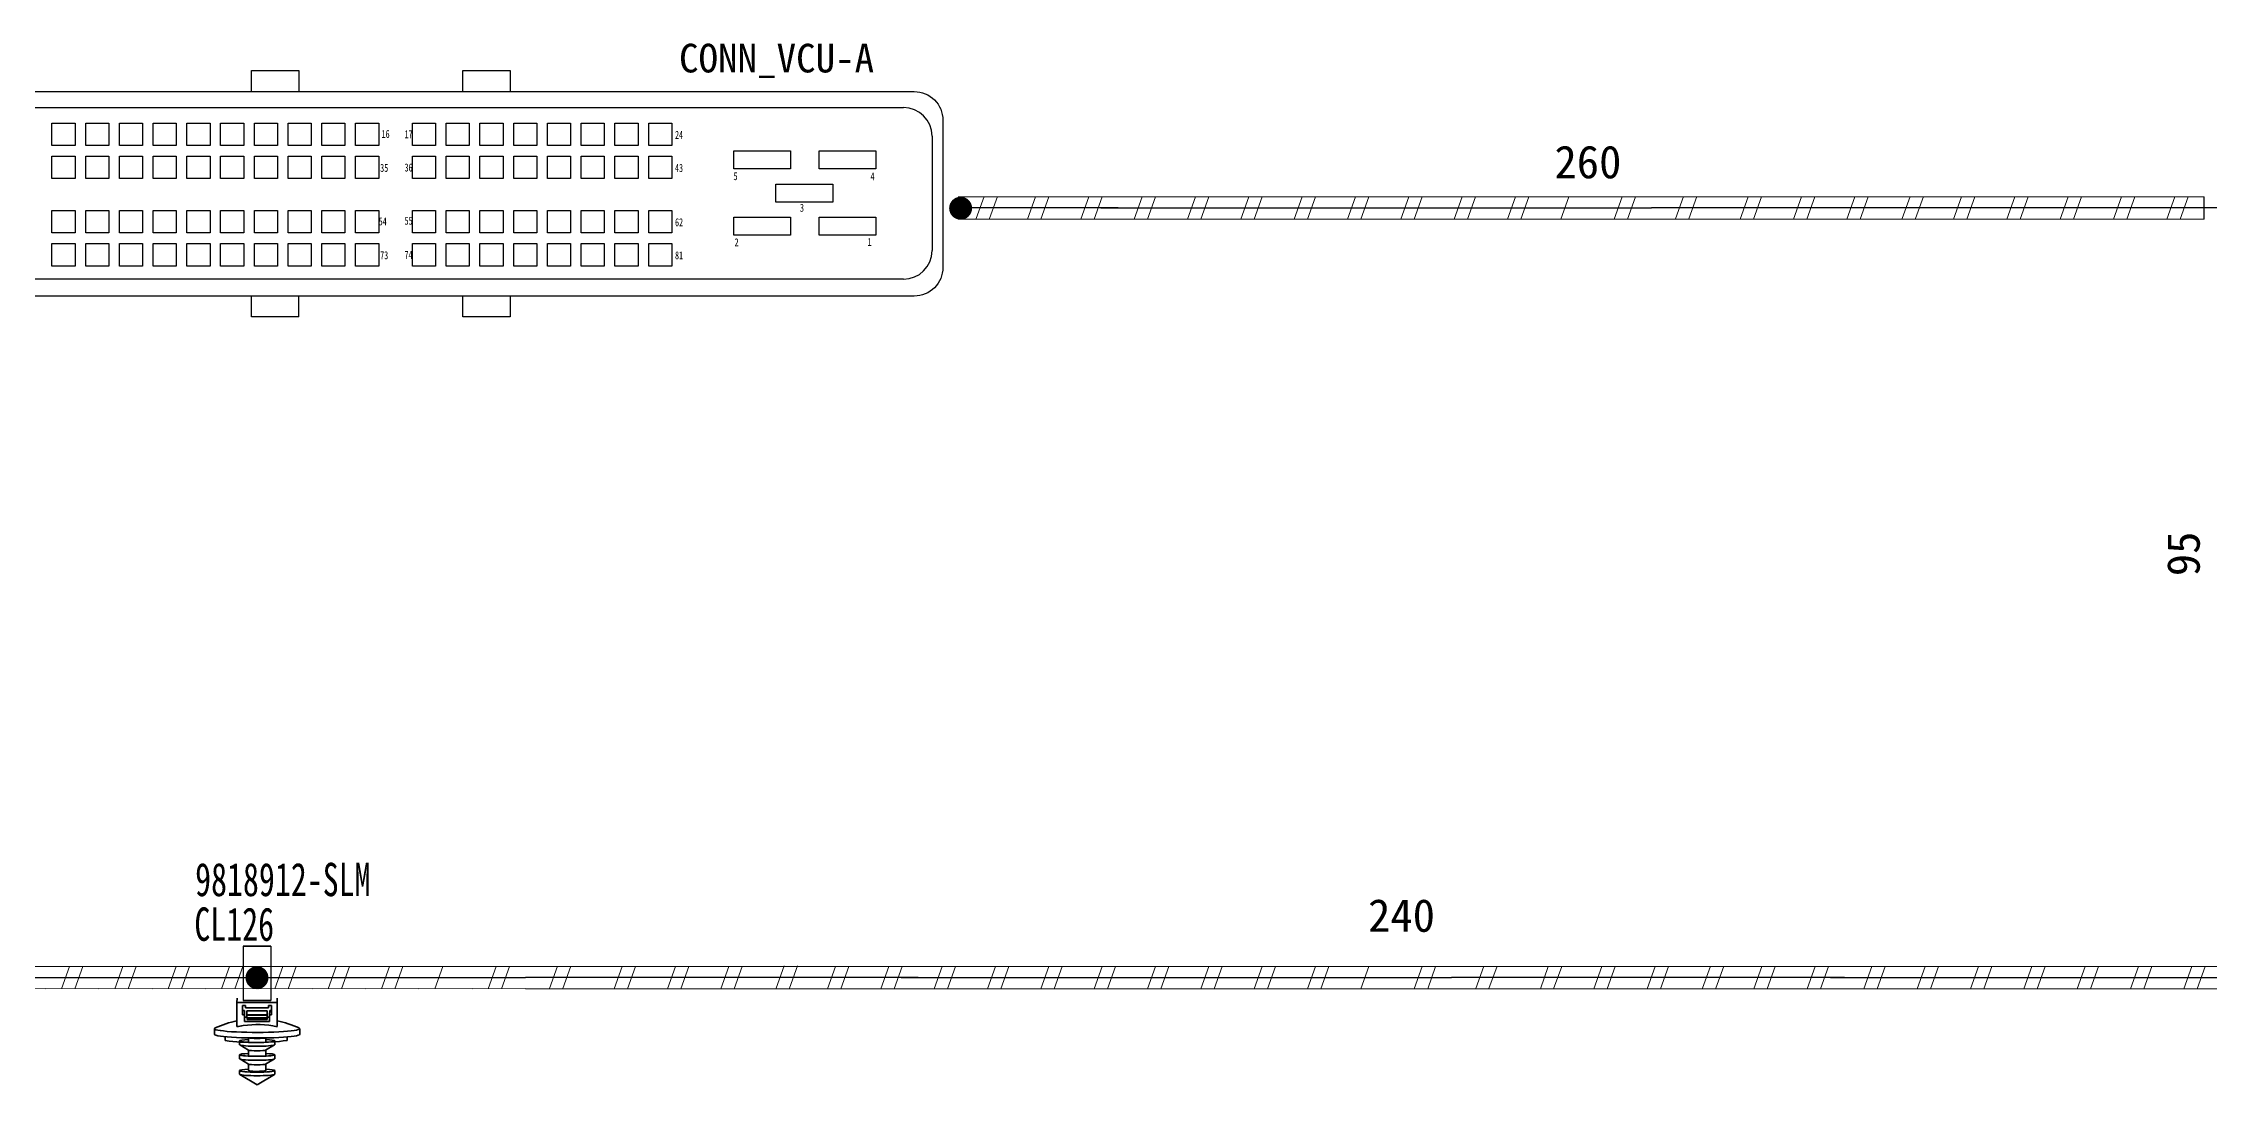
# Model space of a CAD drawing. Header units: millimetres. Extents: x 17 to 3784, y 12 to 1382.
# Drawn here: x 1402.3 to 1497.9, y 104.7 to 150.7 of the extents above; entities that cross this region are included whole.
import ezdxf

# ---------------------------------------------------------------- set-up
doc = ezdxf.new("R2010")
doc.units = ezdxf.units.MM
doc.layers.add('ENT', color=7, linetype='Continuous', lineweight=18)
doc.layers.add('粗实线层', color=7, linetype='Continuous', lineweight=35)
doc.styles.add('FangSong_GB2312_Style', font='simfang.ttf')
doc.styles.add('foton', font='', dxfattribs={"width": 0.7})
doc.styles.add('仿宋_GB2312', font='', dxfattribs={"width": 0.7})
doc.styles.get('foton').set_extended_font_data('宋体')
doc.styles.get('仿宋_GB2312').set_extended_font_data('宋体')

msp = doc.modelspace()

# ---------------------------------------------------------------- hatches: boundary and pattern name
h = msp.add_hatch(color=0)
edge = h.paths.add_edge_path(flags=0)
edge.add_arc((1442.778, 143.373), 0.507, 180, 540)
h = msp.add_hatch(color=0)
edge = h.paths.add_edge_path(flags=0)
edge.add_arc((1411.723, 109.403), 0.507, 180, 540)

# ---------------------------------------------------------------- linework, layer by layer
at = {"color": 0}
for p, q in [((1411.479, 149.447), (1413.571, 149.447)), ((1411.479, 148.523), (1411.479, 149.447)), ((1413.571, 149.447), (1413.571, 148.523)), ((1420.806, 148.523), (1420.806, 149.447)), ((1420.806, 149.447), (1422.897, 149.447)), ((1422.897, 149.447), (1422.897, 148.523)), ((1400.554, 147.822), (1440.253, 147.822)), ((1441.517, 146.558), (1441.517, 141.501)), ((1440.253, 140.238), (1400.554, 140.238)), ((1411.479, 138.571), (1411.479, 139.495)), ((1413.571, 138.571), (1413.571, 139.495)), ((1420.806, 138.571), (1420.806, 139.495)), ((1422.897, 139.495), (1422.897, 138.571)), ((1413.571, 138.571), (1411.479, 138.571)), ((1422.897, 138.571), (1420.806, 138.571)), ((1411.115, 110.79), (1411.119, 108.4)), ((1412.338, 110.789), (1412.337, 108.4))]:
    msp.add_line(p, q, dxfattribs=at)
msp.add_line((1497.646, 143.882), (1497.646, 142.895))
at = {"color": 0, "lineweight": 35, "ltscale": 0.137499}
for p, q in [((1411.115, 110.79), (1412.338, 110.789)), ((1411.119, 108.4), (1412.337, 108.4))]:
    msp.add_line(p, q, dxfattribs=at)
at = {"color": 0, "lineweight": 35, "ltscale": 0.021804}
for p, q in [((1410.838, 108.313), (1410.847, 108.506)), ((1412.61, 108.313), (1412.619, 108.506)), ((1411.09, 107.954), (1411.082, 107.761)), ((1411.179, 107.954), (1411.171, 107.761)), ((1411.179, 107.667), (1411.171, 107.474)), ((1412.287, 107.954), (1412.278, 107.761))]:
    msp.add_line(p, q, dxfattribs=at)
at = {"color": 0, "lineweight": 35, "ltscale": 0.199999}
msp.add_line((1410.838, 108.313), (1412.61, 108.313), dxfattribs=at)
at = {"color": 0, "lineweight": 35, "ltscale": 0.120856}
for p, q in [((1410.838, 108.313), (1410.839, 107.242)), ((1412.61, 108.313), (1412.61, 107.242))]:
    msp.add_line(p, q, dxfattribs=at)
at = {"color": 0, "lineweight": 35, "ltscale": 0.047321}
for p, q in [((1411.082, 107.761), (1411.082, 108.181)), ((1412.367, 107.761), (1412.367, 108.18))]:
    msp.add_line(p, q, dxfattribs=at)
at = {"color": 0, "lineweight": 35, "ltscale": 0.014999}
msp.add_line((1411.215, 108.181), (1411.082, 108.181), dxfattribs=at)
at = {"color": 0, "lineweight": 35, "ltscale": 0.025537}
msp.add_line((1411.09, 107.954), (1411.09, 108.181), dxfattribs=at)
at = {"color": 0, "lineweight": 35, "ltscale": 0.012451}
for p, q in [((1411.215, 108.181), (1411.215, 108.07)), ((1412.234, 108.18), (1412.234, 108.07)), ((1411.281, 107.746), (1411.281, 107.636)), ((1412.167, 107.746), (1412.167, 107.635))]:
    msp.add_line(p, q, dxfattribs=at)
at = {"color": 0, "lineweight": 35, "ltscale": 0.114999}
msp.add_line((1412.234, 108.07), (1411.215, 108.07), dxfattribs=at)
at = {"color": 0, "lineweight": 35, "ltscale": 0.012463}
msp.add_line((1412.239, 108.18), (1412.234, 108.07), dxfattribs=at)
at = {"color": 0, "lineweight": 35, "ltscale": 0.015}
msp.add_line((1412.367, 108.18), (1412.234, 108.18), dxfattribs=at)
at = {"color": 0, "lineweight": 35, "ltscale": 0.113794}
msp.add_line((1412.619, 107.497), (1412.619, 108.506), dxfattribs=at)
at = {"color": 0, "lineweight": 35, "ltscale": 0.027679}
for p, q in [((1409.846, 107.152), (1409.846, 106.907)), ((1413.611, 107.152), (1413.611, 106.907))]:
    msp.add_line(p, q, dxfattribs=at)
at = {"color": 0, "lineweight": 35, "ltscale": 0.010001}
for p, q in [((1411.082, 107.761), (1411.171, 107.761)), ((1412.278, 107.761), (1412.367, 107.761))]:
    msp.add_line(p, q, dxfattribs=at)
at = {"color": 0, "lineweight": 35, "ltscale": 0.01}
msp.add_line((1411.09, 107.954), (1411.179, 107.954), dxfattribs=at)
at = {"color": 0, "lineweight": 35, "ltscale": 0.032373}
for p, q in [((1411.171, 107.474), (1411.171, 107.761)), ((1411.179, 107.667), (1411.179, 107.954))]:
    msp.add_line(p, q, dxfattribs=at)
at = {"color": 0, "lineweight": 35, "ltscale": 0.124999}
msp.add_line((1412.278, 107.474), (1411.171, 107.474), dxfattribs=at)
at = {"color": 0, "lineweight": 35, "ltscale": 0.01149}
msp.add_line((1411.281, 107.667), (1411.179, 107.667), dxfattribs=at)
at = {"color": 0, "lineweight": 35, "ltscale": 0.002181}
for p, q in [((1411.282, 107.765), (1411.281, 107.746)), ((1412.168, 107.765), (1412.167, 107.746))]:
    msp.add_line(p, q, dxfattribs=at)
at = {"color": 0, "lineweight": 35, "ltscale": 0.099998}
for p, q in [((1411.281, 107.746), (1412.167, 107.746)), ((1411.281, 107.636), (1412.167, 107.635))]:
    msp.add_line(p, q, dxfattribs=at)
at = {"color": 0, "lineweight": 35, "ltscale": 0.1}
for p, q in [((1411.282, 107.946), (1412.168, 107.945)), ((1411.285, 107.552), (1412.171, 107.551))]:
    msp.add_line(p, q, dxfattribs=at)
at = {"color": 0, "lineweight": 35, "ltscale": 0.000439834}
msp.add_line((1411.282, 107.946), (1411.282, 107.942), dxfattribs=at)
at = {"color": 0, "lineweight": 35, "ltscale": 0.099999}
for p, q in [((1411.282, 107.942), (1412.168, 107.941)), ((1411.282, 107.765), (1412.168, 107.765))]:
    msp.add_line(p, q, dxfattribs=at)
at = {"color": 0, "lineweight": 35, "ltscale": 0.019922}
for p, q in [((1411.282, 107.942), (1411.282, 107.765)), ((1412.168, 107.941), (1412.168, 107.765))]:
    msp.add_line(p, q, dxfattribs=at)
at = {"color": 0, "lineweight": 35, "ltscale": 0.009468}
msp.add_line((1411.284, 107.636), (1411.285, 107.552), dxfattribs=at)
at = {"color": 0, "lineweight": 35, "ltscale": 0.001513}
msp.add_line((1412.167, 107.635), (1412.169, 107.648), dxfattribs=at)
at = {"color": 0, "lineweight": 35, "ltscale": 0.018183}
msp.add_line((1412.168, 107.784), (1412.168, 107.945), dxfattribs=at)
at = {"color": 0, "lineweight": 35, "ltscale": 0.000439867}
msp.add_line((1412.168, 107.945), (1412.168, 107.941), dxfattribs=at)
at = {"color": 0, "lineweight": 35, "ltscale": 0.002853}
msp.add_line((1412.17, 107.809), (1412.168, 107.784), dxfattribs=at)
at = {"color": 0, "lineweight": 35, "ltscale": 0.010273}
msp.add_line((1412.169, 107.642), (1412.171, 107.551), dxfattribs=at)
at = {"color": 0, "lineweight": 35, "ltscale": 0.023842}
msp.add_line((1412.172, 107.59), (1412.17, 107.801), dxfattribs=at)
at = {"color": 0, "lineweight": 35, "ltscale": 0.004356}
msp.add_line((1412.171, 107.551), (1412.172, 107.59), dxfattribs=at)
at = {"color": 0, "lineweight": 35, "ltscale": 0.012045}
msp.add_line((1412.278, 107.667), (1412.172, 107.667), dxfattribs=at)
at = {"color": 0, "lineweight": 35, "ltscale": 0.032379}
msp.add_line((1412.278, 107.474), (1412.278, 107.761), dxfattribs=at)
at = {"color": 0, "lineweight": 35, "ltscale": 0.009064}
msp.add_line((1412.287, 107.954), (1412.367, 107.954), dxfattribs=at)
at = {"color": 0, "lineweight": 35, "ltscale": 0.01853}
msp.add_line((1410.953, 106.446), (1410.953, 106.61), dxfattribs=at)
at = {"color": 0, "lineweight": 35, "ltscale": 0.051177}
msp.add_line((1411.352, 106.205), (1410.962, 106.436), dxfattribs=at)
at = {"color": 0, "lineweight": 35, "ltscale": 0.02207}
for p, q in [((1411.348, 106.551), (1411.348, 106.747)), ((1412.11, 106.551), (1412.11, 106.747))]:
    msp.add_line(p, q, dxfattribs=at)
at = {"color": 0, "lineweight": 35, "ltscale": 0.029858}
for p, q in [((1411.348, 105.943), (1411.348, 106.207)), ((1412.11, 105.943), (1412.11, 106.207))]:
    msp.add_line(p, q, dxfattribs=at)
at = {"color": 0, "lineweight": 35, "ltscale": 0.051178}
msp.add_line((1412.105, 106.205), (1412.496, 106.436), dxfattribs=at)
at = {"color": 0, "lineweight": 35, "ltscale": 0.018536}
msp.add_line((1412.504, 106.446), (1412.504, 106.61), dxfattribs=at)
at = {"color": 0, "lineweight": 35, "ltscale": 0.019769}
for p, q in [((1410.953, 105.826), (1410.953, 106.001)), ((1412.504, 105.826), (1412.504, 106.001))]:
    msp.add_line(p, q, dxfattribs=at)
at = {"color": 0, "lineweight": 35, "ltscale": 0.017883}
for p, q in [((1410.953, 105.144), (1410.953, 105.302)), ((1412.504, 105.144), (1412.504, 105.302))]:
    msp.add_line(p, q, dxfattribs=at)
at = {"color": 0, "lineweight": 35, "ltscale": 0.051179}
for p, q in [((1411.352, 105.585), (1410.962, 105.816)), ((1412.105, 105.585), (1412.496, 105.816))]:
    msp.add_line(p, q, dxfattribs=at)
at = {"color": 0, "lineweight": 35, "ltscale": 0.100609}
msp.add_line((1411.729, 104.68), (1410.962, 105.134), dxfattribs=at)
at = {"color": 0, "lineweight": 35, "ltscale": 0.032245}
for p, q in [((1411.348, 105.302), (1411.348, 105.588)), ((1412.11, 105.302), (1412.11, 105.588))]:
    msp.add_line(p, q, dxfattribs=at)
at = {"color": 0, "lineweight": 35, "ltscale": 0.10061}
msp.add_line((1411.729, 104.68), (1412.496, 105.134), dxfattribs=at)
at = {"color": 0}
msp.add_lwpolyline([(1400.092, 148.523), (1440.732, 148.523, -0.414214), (1441.996, 147.259), (1441.996, 140.758, -0.414214), (1440.732, 139.495), (1400.092, 139.495, -0.414214), (1398.828, 140.758), (1398.828, 147.259, -0.414214)], format="xyb", close=True, dxfattribs=at)
for points in [[(1402.673, 147.127), (1403.692, 147.127), (1403.692, 146.139), (1402.673, 146.139)], [(1404.163, 147.127), (1405.181, 147.127), (1405.181, 146.139), (1404.163, 146.139)], [(1405.652, 147.127), (1406.671, 147.127), (1406.671, 146.139), (1405.652, 146.139)], [(1407.141, 147.127), (1408.16, 147.127), (1408.16, 146.139), (1407.141, 146.139)], [(1408.631, 147.127), (1409.65, 147.127), (1409.65, 146.139), (1408.631, 146.139)], [(1410.12, 147.127), (1411.139, 147.127), (1411.139, 146.139), (1410.12, 146.139)], [(1411.61, 147.127), (1412.628, 147.127), (1412.628, 146.139), (1411.61, 146.139)], [(1413.099, 147.127), (1414.118, 147.127), (1414.118, 146.139), (1413.099, 146.139)], [(1414.588, 147.127), (1415.607, 147.127), (1415.607, 146.139), (1414.588, 146.139)], [(1416.078, 147.127), (1417.097, 147.127), (1417.097, 146.139), (1416.078, 146.139)], [(1418.586, 147.127), (1419.605, 147.127), (1419.605, 146.139), (1418.586, 146.139)], [(1420.075, 147.127), (1421.094, 147.127), (1421.094, 146.139), (1420.075, 146.139)], [(1421.565, 147.127), (1422.584, 147.127), (1422.584, 146.139), (1421.565, 146.139)], [(1423.054, 147.127), (1424.073, 147.127), (1424.073, 146.139), (1423.054, 146.139)], [(1424.544, 147.127), (1425.562, 147.127), (1425.562, 146.139), (1424.544, 146.139)], [(1426.033, 147.127), (1427.052, 147.127), (1427.052, 146.139), (1426.033, 146.139)], [(1427.522, 147.127), (1428.541, 147.127), (1428.541, 146.139), (1427.522, 146.139)], [(1429.012, 147.127), (1430.031, 147.127), (1430.031, 146.139), (1429.012, 146.139)], [(1402.673, 145.668), (1403.692, 145.668), (1403.692, 144.68), (1402.673, 144.68)], [(1404.163, 145.668), (1405.181, 145.668), (1405.181, 144.68), (1404.163, 144.68)], [(1405.652, 145.668), (1406.671, 145.668), (1406.671, 144.68), (1405.652, 144.68)], [(1407.141, 145.668), (1408.16, 145.668), (1408.16, 144.68), (1407.141, 144.68)], [(1408.631, 145.668), (1409.65, 145.668), (1409.65, 144.68), (1408.631, 144.68)], [(1410.12, 145.668), (1411.139, 145.668), (1411.139, 144.68), (1410.12, 144.68)], [(1411.61, 145.668), (1412.628, 145.668), (1412.628, 144.68), (1411.61, 144.68)], [(1413.099, 145.668), (1414.118, 145.668), (1414.118, 144.68), (1413.099, 144.68)], [(1414.588, 145.668), (1415.607, 145.668), (1415.607, 144.68), (1414.588, 144.68)], [(1416.078, 145.668), (1417.097, 145.668), (1417.097, 144.68), (1416.078, 144.68)], [(1418.586, 145.668), (1419.605, 145.668), (1419.605, 144.68), (1418.586, 144.68)], [(1420.075, 145.668), (1421.094, 145.668), (1421.094, 144.68), (1420.075, 144.68)], [(1421.565, 145.668), (1422.584, 145.668), (1422.584, 144.68), (1421.565, 144.68)], [(1423.054, 145.668), (1424.073, 145.668), (1424.073, 144.68), (1423.054, 144.68)], [(1424.544, 145.668), (1425.562, 145.668), (1425.562, 144.68), (1424.544, 144.68)], [(1426.033, 145.668), (1427.052, 145.668), (1427.052, 144.68), (1426.033, 144.68)], [(1427.522, 145.668), (1428.541, 145.668), (1428.541, 144.68), (1427.522, 144.68)], [(1429.012, 145.668), (1430.031, 145.668), (1430.031, 144.68), (1429.012, 144.68)], [(1432.763, 145.901), (1435.275, 145.901), (1435.275, 145.113), (1432.763, 145.113)], [(1436.53, 145.901), (1439.042, 145.901), (1439.042, 145.113), (1436.53, 145.113)], [(1434.624, 144.43), (1437.135, 144.43), (1437.135, 143.642), (1434.624, 143.642)], [(1402.673, 143.268), (1403.692, 143.268), (1403.692, 142.28), (1402.673, 142.28)], [(1404.163, 143.268), (1405.181, 143.268), (1405.181, 142.28), (1404.163, 142.28)], [(1405.652, 143.268), (1406.671, 143.268), (1406.671, 142.28), (1405.652, 142.28)], [(1407.141, 143.268), (1408.16, 143.268), (1408.16, 142.28), (1407.141, 142.28)], [(1408.631, 143.268), (1409.65, 143.268), (1409.65, 142.28), (1408.631, 142.28)], [(1410.12, 143.268), (1411.139, 143.268), (1411.139, 142.28), (1410.12, 142.28)], [(1411.61, 143.268), (1412.628, 143.268), (1412.628, 142.28), (1411.61, 142.28)], [(1413.099, 143.268), (1414.118, 143.268), (1414.118, 142.28), (1413.099, 142.28)], [(1414.588, 143.268), (1415.607, 143.268), (1415.607, 142.28), (1414.588, 142.28)], [(1416.078, 143.268), (1417.097, 143.268), (1417.097, 142.28), (1416.078, 142.28)], [(1418.586, 143.268), (1419.605, 143.268), (1419.605, 142.28), (1418.586, 142.28)], [(1420.075, 143.268), (1421.094, 143.268), (1421.094, 142.28), (1420.075, 142.28)], [(1421.565, 143.268), (1422.584, 143.268), (1422.584, 142.28), (1421.565, 142.28)], [(1423.054, 143.268), (1424.073, 143.268), (1424.073, 142.28), (1423.054, 142.28)], [(1424.544, 143.268), (1425.562, 143.268), (1425.562, 142.28), (1424.544, 142.28)], [(1426.033, 143.268), (1427.052, 143.268), (1427.052, 142.28), (1426.033, 142.28)], [(1427.522, 143.268), (1428.541, 143.268), (1428.541, 142.28), (1427.522, 142.28)], [(1429.012, 143.268), (1430.031, 143.268), (1430.031, 142.28), (1429.012, 142.28)], [(1432.763, 142.972), (1435.275, 142.972), (1435.275, 142.185), (1432.763, 142.185)], [(1436.53, 142.972), (1439.042, 142.972), (1439.042, 142.185), (1436.53, 142.185)], [(1402.673, 141.81), (1403.692, 141.81), (1403.692, 140.821), (1402.673, 140.821)], [(1404.163, 141.81), (1405.181, 141.81), (1405.181, 140.821), (1404.163, 140.821)], [(1405.652, 141.81), (1406.671, 141.81), (1406.671, 140.821), (1405.652, 140.821)], [(1407.141, 141.81), (1408.16, 141.81), (1408.16, 140.821), (1407.141, 140.821)], [(1408.631, 141.81), (1409.65, 141.81), (1409.65, 140.821), (1408.631, 140.821)], [(1410.12, 141.81), (1411.139, 141.81), (1411.139, 140.821), (1410.12, 140.821)], [(1411.61, 141.81), (1412.628, 141.81), (1412.628, 140.821), (1411.61, 140.821)], [(1413.099, 141.81), (1414.118, 141.81), (1414.118, 140.821), (1413.099, 140.821)], [(1414.588, 141.81), (1415.607, 141.81), (1415.607, 140.821), (1414.588, 140.821)], [(1416.078, 141.81), (1417.097, 141.81), (1417.097, 140.821), (1416.078, 140.821)], [(1418.586, 141.81), (1419.605, 141.81), (1419.605, 140.821), (1418.586, 140.821)], [(1420.075, 141.81), (1421.094, 141.81), (1421.094, 140.821), (1420.075, 140.821)], [(1421.565, 141.81), (1422.584, 141.81), (1422.584, 140.821), (1421.565, 140.821)], [(1423.054, 141.81), (1424.073, 141.81), (1424.073, 140.821), (1423.054, 140.821)], [(1424.544, 141.81), (1425.562, 141.81), (1425.562, 140.821), (1424.544, 140.821)], [(1426.033, 141.81), (1427.052, 141.81), (1427.052, 140.821), (1426.033, 140.821)], [(1427.522, 141.81), (1428.541, 141.81), (1428.541, 140.821), (1427.522, 140.821)], [(1429.012, 141.81), (1430.031, 141.81), (1430.031, 140.821), (1429.012, 140.821)]]:
    msp.add_lwpolyline(points, close=True, dxfattribs=at)
at = {"color": 7, "linetype": 'Continuous', "lineweight": 13}
for points in [[(1449.725, 143.384), (1442.632, 143.384)], [(1473.27, 143.384), (1449.76, 143.384)], [(1490.602, 143.384), (1473.27, 143.384)], [(1464.451, 109.407), (1440.94, 109.407)], [(1481.782, 109.407), (1464.451, 109.407)], [(1505.475, 109.407), (1481.964, 109.407)]]:
    msp.add_lwpolyline(points, dxfattribs=at)
at = {"color": 7, "linetype": 'Continuous', "lineweight": 25}
for points in [[(1449.734, 143.384), (1442.632, 143.384)], [(1448.974, 143.384), (1473.27, 143.384)], [(1498.39, 143.384), (1473.27, 143.384)], [(1440.155, 109.407), (1464.451, 109.407)], [(1481.791, 109.407), (1464.451, 109.407)], [(1481.178, 109.407), (1507.801, 109.407)]]:
    msp.add_lwpolyline(points, dxfattribs=at)
at = {"color": 7, "linetype": 'Continuous', "lineweight": 0}
for points in [[(1442.664, 143.874), (1445.019, 143.874)], [(1443.458, 142.913), (1443.811, 143.894)], [(1444.047, 142.913), (1444.4, 143.894)], [(1445.019, 143.874), (1447.373, 143.874)], [(1445.725, 142.893), (1446.078, 143.874)], [(1446.314, 142.893), (1446.667, 143.874)], [(1447.373, 143.874), (1449.727, 143.874)], [(1448.079, 142.893), (1448.433, 143.874)], [(1448.668, 142.893), (1449.021, 143.874)], [(1449.727, 143.873), (1452.081, 143.874)], [(1450.786, 143.874), (1450.433, 142.893)], [(1451.375, 143.874), (1451.022, 142.893)], [(1452.081, 143.873), (1454.435, 143.874)], [(1453.141, 143.874), (1452.787, 142.893)], [(1453.729, 143.874), (1453.376, 142.893)], [(1454.435, 143.873), (1456.79, 143.874)], [(1455.495, 143.874), (1455.142, 142.893)], [(1456.083, 143.874), (1455.73, 142.893)], [(1456.79, 143.873), (1459.144, 143.874)], [(1457.849, 143.874), (1457.496, 142.893)], [(1458.438, 143.874), (1458.085, 142.893)], [(1459.144, 143.873), (1461.498, 143.874)], [(1460.204, 143.874), (1459.85, 142.893)], [(1460.792, 143.874), (1460.439, 142.893)], [(1461.498, 143.873), (1463.853, 143.874)], [(1462.558, 143.874), (1462.205, 142.893)], [(1463.147, 143.874), (1462.793, 142.893)], [(1463.853, 143.873), (1466.207, 143.874)], [(1464.912, 143.874), (1464.559, 142.893)], [(1465.501, 143.874), (1465.148, 142.893)], [(1466.207, 143.873), (1468.562, 143.874)], [(1467.267, 143.874), (1466.913, 142.893)], [(1467.855, 143.874), (1467.502, 142.893)], [(1468.562, 143.873), (1470.916, 143.874)], [(1469.621, 143.874), (1469.268, 142.893)], [(1470.916, 143.873), (1473.27, 143.874)], [(1471.975, 143.874), (1471.622, 142.893)], [(1472.564, 143.874), (1472.212, 142.893)], [(1473.27, 143.874), (1475.625, 143.874)], [(1474.33, 142.905), (1474.683, 143.886)], [(1474.919, 142.905), (1475.272, 143.886)], [(1475.47, 143.874), (1478.832, 143.874)], [(1477.184, 142.893), (1477.537, 143.874)], [(1477.773, 142.893), (1478.126, 143.874)], [(1478.832, 143.874), (1481.187, 143.874)], [(1479.539, 142.893), (1479.892, 143.874)], [(1480.127, 142.893), (1480.48, 143.874)], [(1481.187, 143.874), (1483.541, 143.874)], [(1481.893, 142.893), (1482.246, 143.874)], [(1482.482, 142.893), (1482.835, 143.874)], [(1483.541, 143.874), (1485.895, 143.874)], [(1484.335, 142.913), (1484.688, 143.893)], [(1484.924, 142.913), (1485.277, 143.893)], [(1485.895, 143.874), (1488.25, 143.874)], [(1486.602, 142.893), (1486.955, 143.874)], [(1487.19, 142.893), (1487.543, 143.874)], [(1488.25, 143.874), (1490.604, 143.874)], [(1488.956, 142.893), (1489.309, 143.874)], [(1489.545, 142.893), (1489.898, 143.874)], [(1490.606, 143.87), (1492.96, 143.872)], [(1491.665, 143.872), (1491.312, 142.891)], [(1492.254, 143.872), (1491.901, 142.891)], [(1492.96, 143.87), (1495.315, 143.872)], [(1494.02, 143.872), (1493.666, 142.891)], [(1494.608, 143.872), (1494.255, 142.891)], [(1495.315, 143.87), (1497.669, 143.872)], [(1496.374, 143.872), (1496.021, 142.891)], [(1496.963, 143.872), (1496.609, 142.891)], [(1445.019, 142.893), (1442.664, 142.893)], [(1447.373, 142.893), (1445.019, 142.893)], [(1449.727, 142.893), (1447.373, 142.893)], [(1452.081, 142.894), (1449.727, 142.893)], [(1454.435, 142.894), (1452.081, 142.893)], [(1456.79, 142.894), (1454.435, 142.893)], [(1459.144, 142.894), (1456.79, 142.893)], [(1461.498, 142.894), (1459.144, 142.893)], [(1463.853, 142.894), (1461.498, 142.893)], [(1466.207, 142.894), (1463.853, 142.893)], [(1468.562, 142.894), (1466.207, 142.893)], [(1470.916, 142.894), (1468.562, 142.893)], [(1473.27, 142.894), (1470.916, 142.893)], [(1475.625, 142.893), (1473.27, 142.893)], [(1478.832, 142.893), (1475.389, 142.893)], [(1481.187, 142.893), (1478.832, 142.893)], [(1483.541, 142.893), (1481.187, 142.893)], [(1485.895, 142.893), (1483.541, 142.893)], [(1488.25, 142.893), (1485.895, 142.893)], [(1490.604, 142.893), (1488.25, 142.893)], [(1492.96, 142.892), (1490.606, 142.891)], [(1495.315, 142.892), (1492.96, 142.891)], [(1497.669, 142.892), (1495.315, 142.891)], [(1434.636, 108.939), (1434.99, 109.92)], [(1435.225, 108.939), (1435.578, 109.92)], [(1465.511, 108.929), (1465.864, 109.91)], [(1466.099, 108.929), (1466.453, 109.91)], [(1475.515, 108.936), (1475.869, 109.917)], [(1476.104, 108.936), (1476.457, 109.917)], [(1431.488, 109.9), (1433.843, 109.9)], [(1432.194, 108.919), (1432.548, 109.9)], [(1432.783, 108.919), (1433.136, 109.9)], [(1433.843, 109.9), (1436.197, 109.9)], [(1436.197, 109.9), (1438.551, 109.9)], [(1436.903, 108.919), (1437.256, 109.9)], [(1437.492, 108.919), (1437.845, 109.9)], [(1438.551, 109.9), (1440.906, 109.9)], [(1439.258, 108.919), (1439.611, 109.9)], [(1439.846, 108.919), (1440.199, 109.9)], [(1440.907, 109.897), (1443.262, 109.898)], [(1441.967, 109.898), (1441.614, 108.917)], [(1442.555, 109.898), (1442.202, 108.917)], [(1443.262, 109.897), (1445.616, 109.898)], [(1444.321, 109.898), (1443.968, 108.917)], [(1444.91, 109.898), (1444.556, 108.917)], [(1445.616, 109.897), (1447.97, 109.898)], [(1446.675, 109.898), (1446.322, 108.917)], [(1447.264, 109.898), (1446.911, 108.917)], [(1447.97, 109.897), (1450.325, 109.898)], [(1449.03, 109.898), (1448.677, 108.917)], [(1449.618, 109.898), (1449.265, 108.917)], [(1450.325, 109.897), (1452.679, 109.898)], [(1451.384, 109.898), (1451.031, 108.917)], [(1451.973, 109.898), (1451.62, 108.917)], [(1452.679, 109.897), (1455.033, 109.898)], [(1453.738, 109.898), (1453.385, 108.917)], [(1454.327, 109.898), (1453.974, 108.917)], [(1455.033, 109.897), (1457.388, 109.898)], [(1456.093, 109.898), (1455.74, 108.917)], [(1456.681, 109.898), (1456.328, 108.917)], [(1457.388, 109.897), (1459.742, 109.898)], [(1458.447, 109.898), (1458.094, 108.917)], [(1459.036, 109.898), (1458.683, 108.917)], [(1459.742, 109.897), (1462.096, 109.898)], [(1460.801, 109.898), (1460.448, 108.917)], [(1462.096, 109.897), (1464.451, 109.898)], [(1463.156, 109.898), (1462.803, 108.917)], [(1463.744, 109.898), (1463.393, 108.917)], [(1464.451, 109.898), (1466.805, 109.898)], [(1466.651, 109.898), (1470.013, 109.898)], [(1468.365, 108.917), (1468.718, 109.898)], [(1468.953, 108.917), (1469.307, 109.898)], [(1470.013, 109.898), (1472.367, 109.898)], [(1470.719, 108.917), (1471.072, 109.898)], [(1471.308, 108.917), (1471.661, 109.898)], [(1472.367, 109.898), (1474.722, 109.898)], [(1473.074, 108.917), (1473.427, 109.898)], [(1473.662, 108.917), (1474.015, 109.898)], [(1474.722, 109.898), (1477.076, 109.898)], [(1477.076, 109.898), (1479.43, 109.898)], [(1477.782, 108.917), (1478.135, 109.898)], [(1478.371, 108.917), (1478.724, 109.898)], [(1479.43, 109.898), (1482.328, 109.898)], [(1480.137, 108.917), (1480.49, 109.898)], [(1480.725, 108.917), (1481.078, 109.898)], [(1481.931, 109.896), (1484.285, 109.898)], [(1482.99, 109.898), (1482.637, 108.917)], [(1483.579, 109.898), (1483.226, 108.917)], [(1484.285, 109.896), (1486.64, 109.898)], [(1485.345, 109.898), (1484.992, 108.917)], [(1485.933, 109.898), (1485.58, 108.917)], [(1486.64, 109.896), (1488.994, 109.898)], [(1487.699, 109.898), (1487.346, 108.917)], [(1488.288, 109.898), (1487.935, 108.917)], [(1488.994, 109.896), (1491.348, 109.898)], [(1490.054, 109.898), (1489.7, 108.917)], [(1490.642, 109.898), (1490.289, 108.917)], [(1491.348, 109.896), (1493.703, 109.898)], [(1492.408, 109.898), (1492.055, 108.917)], [(1492.996, 109.898), (1492.643, 108.917)], [(1493.703, 109.896), (1496.057, 109.898)], [(1494.762, 109.898), (1494.409, 108.917)], [(1495.351, 109.898), (1494.998, 108.917)], [(1496.057, 109.896), (1498.412, 109.898)], [(1497.117, 109.898), (1496.763, 108.917)], [(1497.705, 109.898), (1497.352, 108.917)], [(1433.843, 108.919), (1431.488, 108.919)], [(1436.197, 108.919), (1433.843, 108.919)], [(1438.551, 108.919), (1436.197, 108.919)], [(1440.906, 108.919), (1438.551, 108.919)], [(1443.262, 108.918), (1440.907, 108.917)], [(1445.616, 108.918), (1443.262, 108.917)], [(1447.97, 108.918), (1445.616, 108.917)], [(1450.325, 108.918), (1447.97, 108.917)], [(1452.679, 108.918), (1450.325, 108.917)], [(1455.033, 108.918), (1452.679, 108.917)], [(1457.388, 108.918), (1455.033, 108.917)], [(1459.742, 108.918), (1457.388, 108.917)], [(1462.096, 108.918), (1459.742, 108.917)], [(1464.451, 108.918), (1462.096, 108.917)], [(1466.805, 108.917), (1464.451, 108.917)], [(1470.013, 108.917), (1466.57, 108.917)], [(1472.367, 108.917), (1470.013, 108.917)], [(1474.722, 108.917), (1472.367, 108.917)], [(1477.076, 108.917), (1474.722, 108.917)], [(1479.43, 108.917), (1477.076, 108.917)], [(1482.07, 108.917), (1479.43, 108.917)], [(1484.285, 108.918), (1481.931, 108.917)], [(1486.64, 108.918), (1484.285, 108.917)], [(1488.994, 108.918), (1486.64, 108.917)], [(1491.348, 108.918), (1488.994, 108.917)], [(1493.703, 108.918), (1491.348, 108.917)], [(1496.057, 108.918), (1493.703, 108.917)], [(1498.412, 108.918), (1496.057, 108.917)]]:
    msp.add_lwpolyline(points, dxfattribs=at)
at = {"color": 0, "linetype": 'Continuous', "lineweight": 0}
for points in [[(1424.632, 108.932), (1424.985, 109.913)], [(1425.22, 108.932), (1425.573, 109.913)], [(1400.028, 109.899), (1402.382, 109.9)], [(1402.382, 109.899), (1404.737, 109.9)], [(1403.442, 109.9), (1403.089, 108.919)], [(1404.031, 109.9), (1403.677, 108.919)], [(1404.737, 109.899), (1407.091, 109.9)], [(1405.796, 109.9), (1405.443, 108.919)], [(1406.385, 109.9), (1406.032, 108.919)], [(1407.091, 109.899), (1409.446, 109.9)], [(1408.151, 109.9), (1407.797, 108.919)], [(1408.739, 109.9), (1408.386, 108.919)], [(1409.446, 109.899), (1411.8, 109.9)], [(1410.505, 109.9), (1410.152, 108.919)], [(1411.094, 109.9), (1410.74, 108.919)], [(1411.8, 109.899), (1414.154, 109.9)], [(1412.859, 109.9), (1412.506, 108.919)], [(1413.448, 109.9), (1413.095, 108.919)], [(1414.154, 109.899), (1416.509, 109.9)], [(1415.214, 109.9), (1414.861, 108.919)], [(1415.802, 109.9), (1415.449, 108.919)], [(1416.509, 109.899), (1418.863, 109.9)], [(1417.568, 109.9), (1417.215, 108.919)], [(1418.157, 109.9), (1417.803, 108.919)], [(1418.863, 109.899), (1421.217, 109.9)], [(1419.922, 109.9), (1419.569, 108.919)], [(1421.217, 109.899), (1423.572, 109.9)], [(1422.277, 109.9), (1421.924, 108.919)], [(1422.865, 109.9), (1422.513, 108.919)], [(1423.572, 109.9), (1425.926, 109.9)], [(1425.771, 109.9), (1429.134, 109.9)], [(1427.486, 108.919), (1427.839, 109.9)], [(1428.074, 108.919), (1428.428, 109.9)], [(1429.134, 109.9), (1431.488, 109.9)], [(1429.84, 108.919), (1430.193, 109.9)], [(1430.429, 108.919), (1430.782, 109.9)], [(1402.382, 108.921), (1400.028, 108.919)], [(1404.737, 108.921), (1402.382, 108.919)], [(1407.091, 108.921), (1404.737, 108.919)], [(1409.446, 108.921), (1407.091, 108.919)], [(1411.8, 108.921), (1409.446, 108.919)], [(1414.154, 108.921), (1411.8, 108.919)], [(1416.509, 108.921), (1414.154, 108.919)], [(1418.863, 108.921), (1416.509, 108.919)], [(1421.217, 108.921), (1418.863, 108.919)], [(1423.572, 108.921), (1421.217, 108.919)], [(1425.926, 108.919), (1423.572, 108.919)], [(1429.134, 108.919), (1425.691, 108.919)], [(1431.488, 108.919), (1429.134, 108.919)]]:
    msp.add_lwpolyline(points, dxfattribs=at)
at = {"color": 0, "linetype": 'Continuous', "lineweight": 25}
for points in [[(1399.275, 109.41), (1423.572, 109.41)], [(1440.912, 109.41), (1423.572, 109.41)]]:
    msp.add_lwpolyline(points, dxfattribs=at)
at = {"color": 0, "linetype": 'Continuous', "lineweight": 13}
for points in [[(1423.572, 109.41), (1400.061, 109.41)], [(1440.903, 109.41), (1423.572, 109.41)]]:
    msp.add_lwpolyline(points, dxfattribs=at)
at = {"color": 0, "lineweight": 35}
msp.add_lwpolyline([(1412.616, 107.498), (1412.616, 107.498), (1412.616, 107.497), (1412.615, 107.49), (1412.61, 107.242)], dxfattribs=at)
at = {"color": 0}
for centre, start, end in [((1440.253, 146.558), 0, 90), ((1440.253, 141.501), 270, 0)]:
    msp.add_arc(centre, 1.263, start, end, dxfattribs=at)
at = {"color": 0, "lineweight": 35}
for centre, radius, start, end in [((1411.729, 103.158), 4.43, 101.59256, 114.68064), ((1411.723, 103.031), 4.303, 98.06077, 101.8594), ((1411.723, 103.029), 4.305, 78.10641, 98.06008), ((1411.729, 103.158), 4.43, 65.32043, 78.44492)]:
    msp.add_arc(centre, radius, start, end, dxfattribs=at)
for centre, major_axis, ratio, start_param, end_param in [((1411.729, 107.152), (1.883, 0), 0.087133, 2.954112, 3.141636), ((1411.729, 107.152), (1.883, 0), 0.087133, 3.141636, 4.208645), ((1411.729, 107.152), (-1.883, 0), 0.087133, 1.067052, 3.141614), ((1412.169, 107.427), (0, 0.221), 0.00373, 6.048679, 6.283185), ((1412.17, 107.589), (0, 0.221), 0.00373, 5.995159, 6.283185), ((1412.17, 107.589), (0, 0.221), 0.00373, 0, 0.087245), ((1411.729, 107.152), (-1.883, 0), 0.087133, 3.141614, 3.329066), ((1411.729, 106.907), (-1.883, 0), 0.087133, 0, 1.067052), ((1411.729, 106.907), (1.883, 0), 0.087133, 4.208645, 6.279441), ((1411.729, 106.61), (-0.775, 0), 0.087133, 5.225993, 6.283145), ((1411.729, 106.61), (-0.775, 0), 0.087133, 6.283145, 6.429275), ((1411.729, 106.446), (-0.775, 0), 0.087133, 6.283145, 6.429275), ((1411.729, 106.61), (-0.775, 0), 0.087133, 0.14609, 2.995504), ((1411.729, 106.446), (-0.775, 0), 0.087133, 0.14609, 2.995504), ((1411.729, 106.21), (-0.381, 0), 0.087133, 0.14609, 2.995504), ((1411.729, 106.753), (-0.381, 0), 0.087133, 0.183505, 2.958112), ((1411.729, 106.61), (-0.775, 0), 0.087133, 3.141552, 4.198784), ((1411.729, 106.61), (-0.775, 0), 0.087133, 2.995504, 3.141552), ((1411.729, 106.446), (-0.775, 0), 0.087133, 2.995504, 3.141552), ((1411.729, 106.907), (-1.883, 0), 0.087133, 3.137849, 3.141636), ((1411.729, 106.001), (-0.775, 0), 0.087133, 5.225993, 6.283145), ((1411.729, 106.001), (-0.775, 0), 0.087133, 6.283145, 6.429275), ((1411.729, 105.826), (-0.775, 0), 0.087133, 6.283145, 6.429275), ((1411.729, 105.302), (-0.775, 0), 0.087133, 5.225993, 6.283145), ((1411.729, 105.302), (-0.775, 0), 0.087133, 6.283145, 9.424737), ((1411.729, 105.144), (-0.775, 0), 0.087133, 6.283145, 6.429275), ((1411.729, 106.001), (-0.775, 0), 0.087133, 0.14609, 2.995504), ((1411.729, 105.826), (-0.775, 0), 0.087133, 0.14609, 2.995504), ((1411.729, 105.144), (-0.775, 0), 0.087133, 0.14609, 2.995504), ((1411.729, 105.302), (-0.381, 0), 0.087133, 6.283145, 7.350238), ((1411.729, 105.59), (-0.381, 0), 0.087133, 0.14609, 2.995504), ((1411.729, 105.302), (-0.381, 0), 0.087133, 1.067052, 3.141552), ((1411.729, 106.001), (-0.775, 0), 0.087133, 3.141552, 4.198784), ((1411.729, 105.302), (-0.775, 0), 0.087133, 3.141552, 4.198784), ((1411.729, 106.001), (-0.775, 0), 0.087133, 2.995504, 3.141552), ((1411.729, 105.826), (-0.775, 0), 0.087133, 2.995504, 3.141552), ((1411.729, 105.144), (-0.775, 0), 0.087133, 2.995504, 3.141552)]:
    msp.add_ellipse(centre, major_axis=major_axis, ratio=ratio, start_param=start_param, end_param=end_param, dxfattribs=at)
at = {"layer": '粗实线层', "color": 0}
for p, q in [((1410.322, 106.798), (1410.322, 106.624)), ((1413.051, 106.633), (1413.051, 106.79))]:
    msp.add_line(p, q, dxfattribs=at)
msp.add_arc((1411.651, 117.401), 10.859, 262.96956, 277.40287, dxfattribs=at)

# ---------------------------------------------------------------- texts
at = {"color": 0, "linetype": 'Continuous', "style": 'FangSong_GB2312_Style'}
msp.add_text('CONN_VCU-A', height=1.2655, dxfattribs=at).set_placement((1430.352, 149.367))
at = {"color": 7, "linetype": 'Continuous', "style": 'FangSong_GB2312_Style'}
for s, p in [('260', (1468.989, 144.693)), ('240', (1460.763, 111.429))]:
    msp.add_text(s, height=1.4467, dxfattribs=at).set_placement(p)
msp.add_text('95', height=1.4467, rotation=90, dxfattribs=at).set_placement((1497.469, 127.129))
at = {"color": 0, "attachment_point": 1, "style": '仿宋_GB2312'}
for s, insert, char_height, width in [('16', (1417.225, 146.828), 0.3532, 0.52329), ('17', (1418.237, 146.816), 0.3532, 0.52083), ('24', (1430.174, 146.788), 0.3532, 0.43116), ('35', (1417.162, 145.332), 0.3532, 0.55277), ('36', (1418.237, 145.346), 0.3532, 0.55768), ('43', (1430.174, 145.329), 0.3532, 0.42563), ('5', (1432.752, 144.967), 0.353, 0.17873), ('4', (1438.801, 144.955), 0.353, 0.20268), ('3', (1435.684, 143.569), 0.353, 0.17873), ('54', (1417.098, 142.969), 0.3532, 0.56996), ('55', (1418.237, 143), 0.3532, 0.55277), ('62', (1430.174, 142.929), 0.3532, 0.4201), ('73', (1417.162, 141.473), 0.3532, 0.55031), ('74', (1418.237, 141.487), 0.3532, 0.56751), ('81', (1430.174, 141.47), 0.3532, 0.40352), ('2', (1432.799, 142.044), 0.353, 0.18241), ('1', (1438.666, 142.06), 0.353, 0.13451)]:
    msp.add_mtext(s, dxfattribs=dict(at, insert=insert, char_height=char_height, width=width))
at = {"layer": 'ENT', "color": 0, "char_height": 1.47221, "width": 159.91709, "attachment_point": 1, "style": 'foton'}
for s, insert in [('{\\T1.004;9818912-SLM}', (1408.995, 114.476)), ('{\\T1.004;CL126}', (1408.96, 112.504))]:
    msp.add_mtext(s, dxfattribs=dict(at, insert=insert))

doc.saveas('drawing.dxf')
